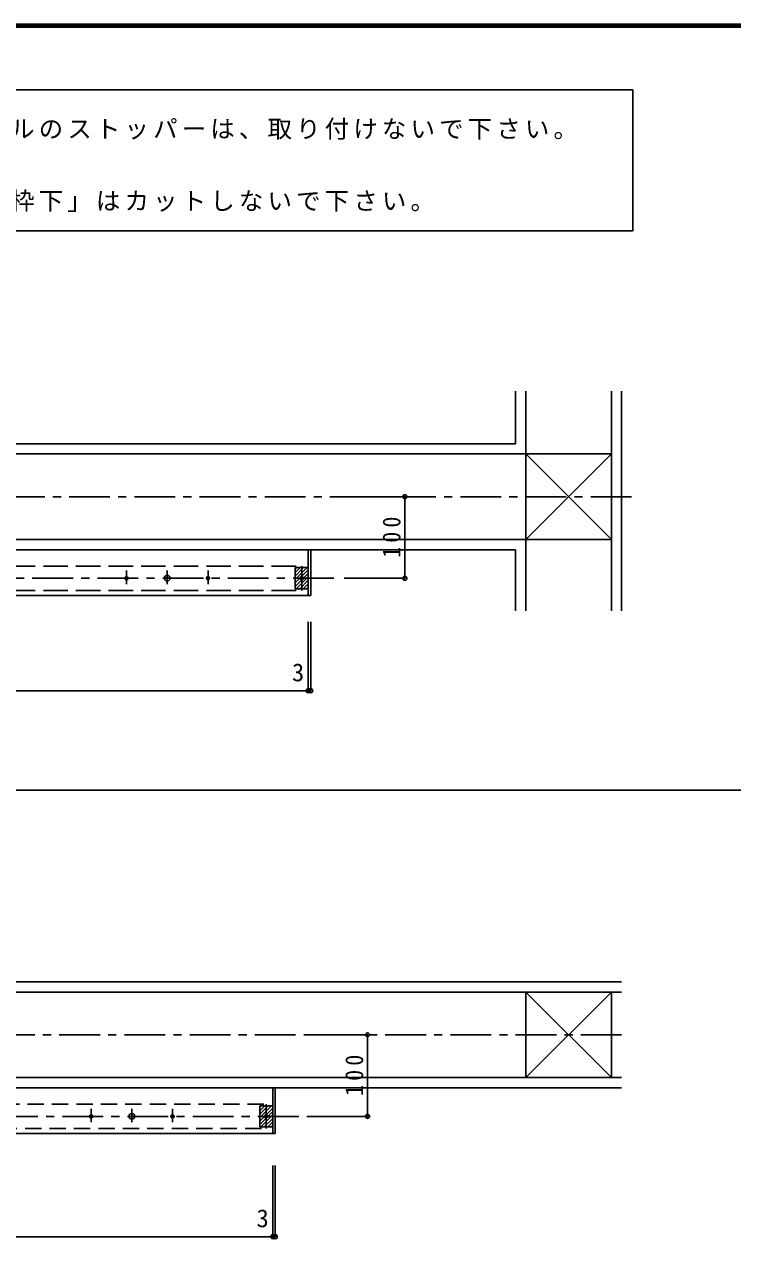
# Model space of a CAD drawing. Units: millimetres at full size, sheet at 1:10; details may follow other scales. Extents: x -2000 to 1900, y -1436 to 1392.
# Drawn here: x -299 to 571, y -99 to 1392 of the extents above; entities that cross this region are included whole.
import ezdxf
from ezdxf.enums import TextEntityAlignment as Align

# ---------------------------------------------------------------- set-up
doc = ezdxf.new("R2010")
doc.units = ezdxf.units.MM
doc.header["$LTSCALE"] = 10
doc.header["$PDMODE"] = 32
doc.header["$PDSIZE"] = 5
for name, pattern in [('CHAIN1', [8, 5, -1, 1, -1]), ('DASHED2', [3, 2, -1]), ('DASHED3', [4, 3, -1])]:
    doc.linetypes.add(name, pattern=pattern)
for name, color, linetype in [('0-1_通り芯', 4, 'CHAIN1'), ('0-2_柱', 7, 'Continuous'), ('0-3_仕上げ', 2, 'Continuous'), ('0-4_枠', 3, 'Continuous'), ('0-5_ケーシング', 3, 'Continuous'), ('0-6_扉', 6, 'Continuous'), ('0-A_文字', 7, 'Continuous'), ('0-B_寸法', 7, 'Continuous'), ('0-C_ハッチ', 3, 'Continuous'), ('0-D_ハッチ2', 7, 'Continuous'), ('F-1_枠', 6, 'Continuous')]:
    doc.layers.add(name, color=color, linetype=linetype)
doc.styles.add('ＭＳ ゴシック', font='')
doc.styles.get('ＭＳ ゴシック').set_extended_font_data('MS Gothic')

msp = doc.modelspace()

# ---------------------------------------------------------------- linework, layer by layer
at = {"layer": '0-1_通り芯'}
for p, q in [((446.35, 811.79), (-1529.04, 811.79)), ((-173.33, 721.15), (-173.33, 704.67)), ((-123.33, 721.15), (-123.33, 704.67)), ((-73.33, 721.15), (-73.33, 704.67)), ((81.06, 711.79), (-1412.43, 711.79)), ((434.17, 151.35), (-1535.03, 151.35)), ((-216.83, 60.71), (-216.83, 44.23)), ((-166.83, 60.71), (-166.83, 44.23)), ((-116.83, 60.71), (-116.83, 44.23)), ((37.95, 51.35), (-1449.43, 51.35))]:
    msp.add_line(p, q, dxfattribs=at)
at = {"layer": '0-2_柱'}
for p, q in [((316.67, 759.29), (316.67, 864.29)), ((421.67, 864.29), (316.67, 864.29)), ((421.67, 864.29), (316.67, 759.29)), ((421.67, 759.29), (316.67, 864.29)), ((421.67, 759.29), (316.67, 759.29)), ((421.67, 98.85), (316.67, 203.85)), ((316.67, 98.85), (316.67, 203.85))]:
    msp.add_line(p, q, dxfattribs=at)
msp.add_lwpolyline([(421.67, 98.85), (421.67, 203.85), (316.67, 98.85)], dxfattribs=at)
at = {"layer": '0-3_仕上げ'}
for p, q in [((304.17, 941.28), (304.17, 876.79)), ((316.67, 941.28), (316.67, 864.29)), ((421.67, 671.82), (421.67, 941.28)), ((434.17, 671.82), (434.17, 941.28)), ((304.17, 876.79), (-665.83, 876.79)), ((316.67, 864.29), (-653.33, 864.29)), ((-665.83, 746.79), (304.17, 746.79)), ((-653.33, 759.29), (316.67, 759.29)), ((304.17, 671.82), (304.17, 746.79)), ((316.67, 671.82), (316.67, 759.29)), ((434.17, 216.35), (178.54, 216.35)), ((434.17, 203.85), (-690.33, 203.85)), ((-690.33, 98.85), (178.54, 98.85)), ((178.54, 98.85), (434.17, 98.85))]:
    msp.add_line(p, q, dxfattribs=at)
msp.add_lwpolyline([(178.54, 216.35), (-702.83, 216.35), (-702.83, 86.35), (434.17, 86.35)], dxfattribs=at)
at = {"layer": '0-4_枠'}
for p, q in [((49.67, 746.79), (49.67, 690.79)), ((52.67, 746.79), (52.67, 690.79)), ((52.67, 690.79), (-1365.33, 690.79)), ((6.17, 86.35), (6.17, 30.35)), ((9.17, 86.35), (9.17, 30.35)), ((6.17, 64.35), (-9.83, 64.35)), ((-9.83, 64.35), (-9.83, 38.35)), ((6.17, 38.35), (-9.83, 38.35))]:
    msp.add_line(p, q, dxfattribs=at)
msp.add_lwpolyline([(9.17, 30.35), (-1411.83, 30.35), (-1411.83, 86.35)], dxfattribs=at)
at = {"layer": '0-5_ケーシング'}
for p, q in [((33.67, 724.79), (33.67, 698.79)), ((49.67, 724.79), (33.67, 724.79)), ((49.67, 698.79), (33.67, 698.79))]:
    msp.add_line(p, q, dxfattribs=at)
at = {"layer": '0-6_扉', "linetype": 'DASHED3'}
for p, q in [((-715.33, 726.79), (41.67, 726.79)), ((41.67, 696.79), (41.67, 726.79)), ((-715.33, 696.79), (41.67, 696.79))]:
    msp.add_line(p, q, dxfattribs=at)
at = {"layer": '0-6_扉', "linetype": 'DASHED2'}
for p, q in [((-714.83, 66.35), (-1.83, 66.35)), ((-687.83, 36.35), (-1.83, 36.35))]:
    msp.add_line(p, q, dxfattribs=at)
at = {"layer": '0-6_扉'}
msp.add_line((-1.83, 66.35), (-1.83, 36.35), dxfattribs=at)
at = {"layer": '0-A_文字'}
for p, q in [((-845.85, 1311.28), (447.83, 1311.28)), ((447.83, 1311.28), (447.83, 1138.16)), ((447.83, 1138.16), (-1406.74, 1138.16))]:
    msp.add_line(p, q, dxfattribs=at)
at = {"layer": '0-B_寸法', "color": 4}
for p, q in [((168.17, 811.79), (93.71, 811.79)), ((168.17, 811.79), (168.17, 711.79)), ((168.17, 711.79), (93.71, 711.79)), ((49.67, 573.68), (49.67, 658.41)), ((52.67, 573.68), (52.67, 658.41)), ((-1365.33, 573.68), (49.67, 573.68)), ((49.67, 573.68), (52.67, 573.68)), ((122.4, 151.35), (47.94, 151.35)), ((122.4, 151.35), (122.4, 51.35)), ((122.4, 51.35), (47.94, 51.35)), ((6.17, -96.34), (6.17, -8.88)), ((9.17, -96.34), (9.17, -8.88)), ((-1408.83, -96.34), (6.17, -96.34)), ((6.17, -96.34), (9.17, -96.34))]:
    msp.add_line(p, q, dxfattribs=at)
at = {"layer": '0-B_寸法'}
for p in [(168.17, 811.79), (168.17, 711.79), (49.67, 573.68), (52.67, 573.68), (122.4, 151.35), (122.4, 51.35), (6.17, -96.34), (9.17, -96.34)]:
    msp.add_point(p, dxfattribs=at)
at = {"layer": '0-C_ハッチ', "color": 7}
for p, q in [((48.23, 724.79), (33.67, 710.23)), ((43.99, 724.79), (33.67, 714.47)), ((39.74, 724.79), (33.67, 718.71)), ((35.5, 724.79), (33.67, 722.96)), ((49.67, 721.99), (33.67, 705.99)), ((49.67, 717.74), (33.67, 701.74)), ((49.67, 713.5), (34.96, 698.79)), ((49.67, 709.26), (39.2, 698.79)), ((49.67, 705.02), (43.44, 698.79)), ((49.67, 700.77), (47.68, 698.79)), ((4.73, 64.35), (-9.83, 49.79)), ((0.49, 64.35), (-9.83, 54.03)), ((-3.76, 64.35), (-9.83, 58.27)), ((-8, 64.35), (-9.83, 62.52)), ((6.17, 61.55), (-9.83, 45.55)), ((6.17, 57.3), (-9.83, 41.3)), ((6.17, 53.06), (-8.54, 38.35)), ((6.17, 48.82), (-4.3, 38.35)), ((6.17, 44.58), (-0.06, 38.35)), ((6.17, 40.33), (4.18, 38.35))]:
    msp.add_line(p, q, dxfattribs=at)
at = {"layer": '0-C_ハッチ', "color": 5}
msp.add_circle((41.67, 711.79), 2, dxfattribs=at)
at = {"layer": '0-D_ハッチ2', "color": 5}
for centre, radius in [((-173.33, 711.79), 2), ((-123.33, 711.79), 3.5), ((-73.33, 711.79), 2), ((-216.83, 51.35), 2), ((-166.83, 51.35), 3.5), ((-116.83, 51.35), 2), ((-1.83, 51.35), 2)]:
    msp.add_circle(centre, radius, dxfattribs=at)
at = {"layer": 'F-1_枠'}
for p, q in [((-2000, 1391.67), (1900, 1391.67)), ((-2000, 1390), (1900, 1390)), ((-2000, 1388.33), (1900, 1388.33)), ((-2000, 451.83), (747.8, 451.83))]:
    msp.add_line(p, q, dxfattribs=at)

# ---------------------------------------------------------------- texts
at = {"layer": '0-A_文字', "char_height": 21.99, "attachment_point": 7, "style": 'ＭＳ ゴシック'}
for s, insert in [('\\T1.17;※①\u3000カマ錠枠を取り付ける際は、枠取り付け側に当たる上吊レールのストッパーは、取り付けないで下さい。\\~', (-1368.96, 1249.76)), ('\\T1.17;※③\u3000カマ錠枠は、「枠上」をカットし床上に施工して下さい。「枠下」はカットしないで下さい。', (-1368.96, 1161.32))]:
    msp.add_mtext(s, dxfattribs=dict(at, insert=insert))
at = {"layer": '0-B_寸法', "style": 'ＭＳ ゴシック'}
for p in [(29.77, 578.68), (-13.73, -91.34)]:
    msp.add_text('3', height=21.99, dxfattribs=at).set_placement(p, align=Align.BOTTOM_LEFT)
at = {"layer": '0-B_寸法', "char_height": 21.99, "attachment_point": 7, "rotation": 90, "style": 'ＭＳ ゴシック'}
for insert in [(163.17, 736.79), (117.4, 76.35)]:
    msp.add_mtext('\\T1.38;\\W0.9;100', dxfattribs=dict(at, insert=insert))

doc.saveas('drawing.dxf')
